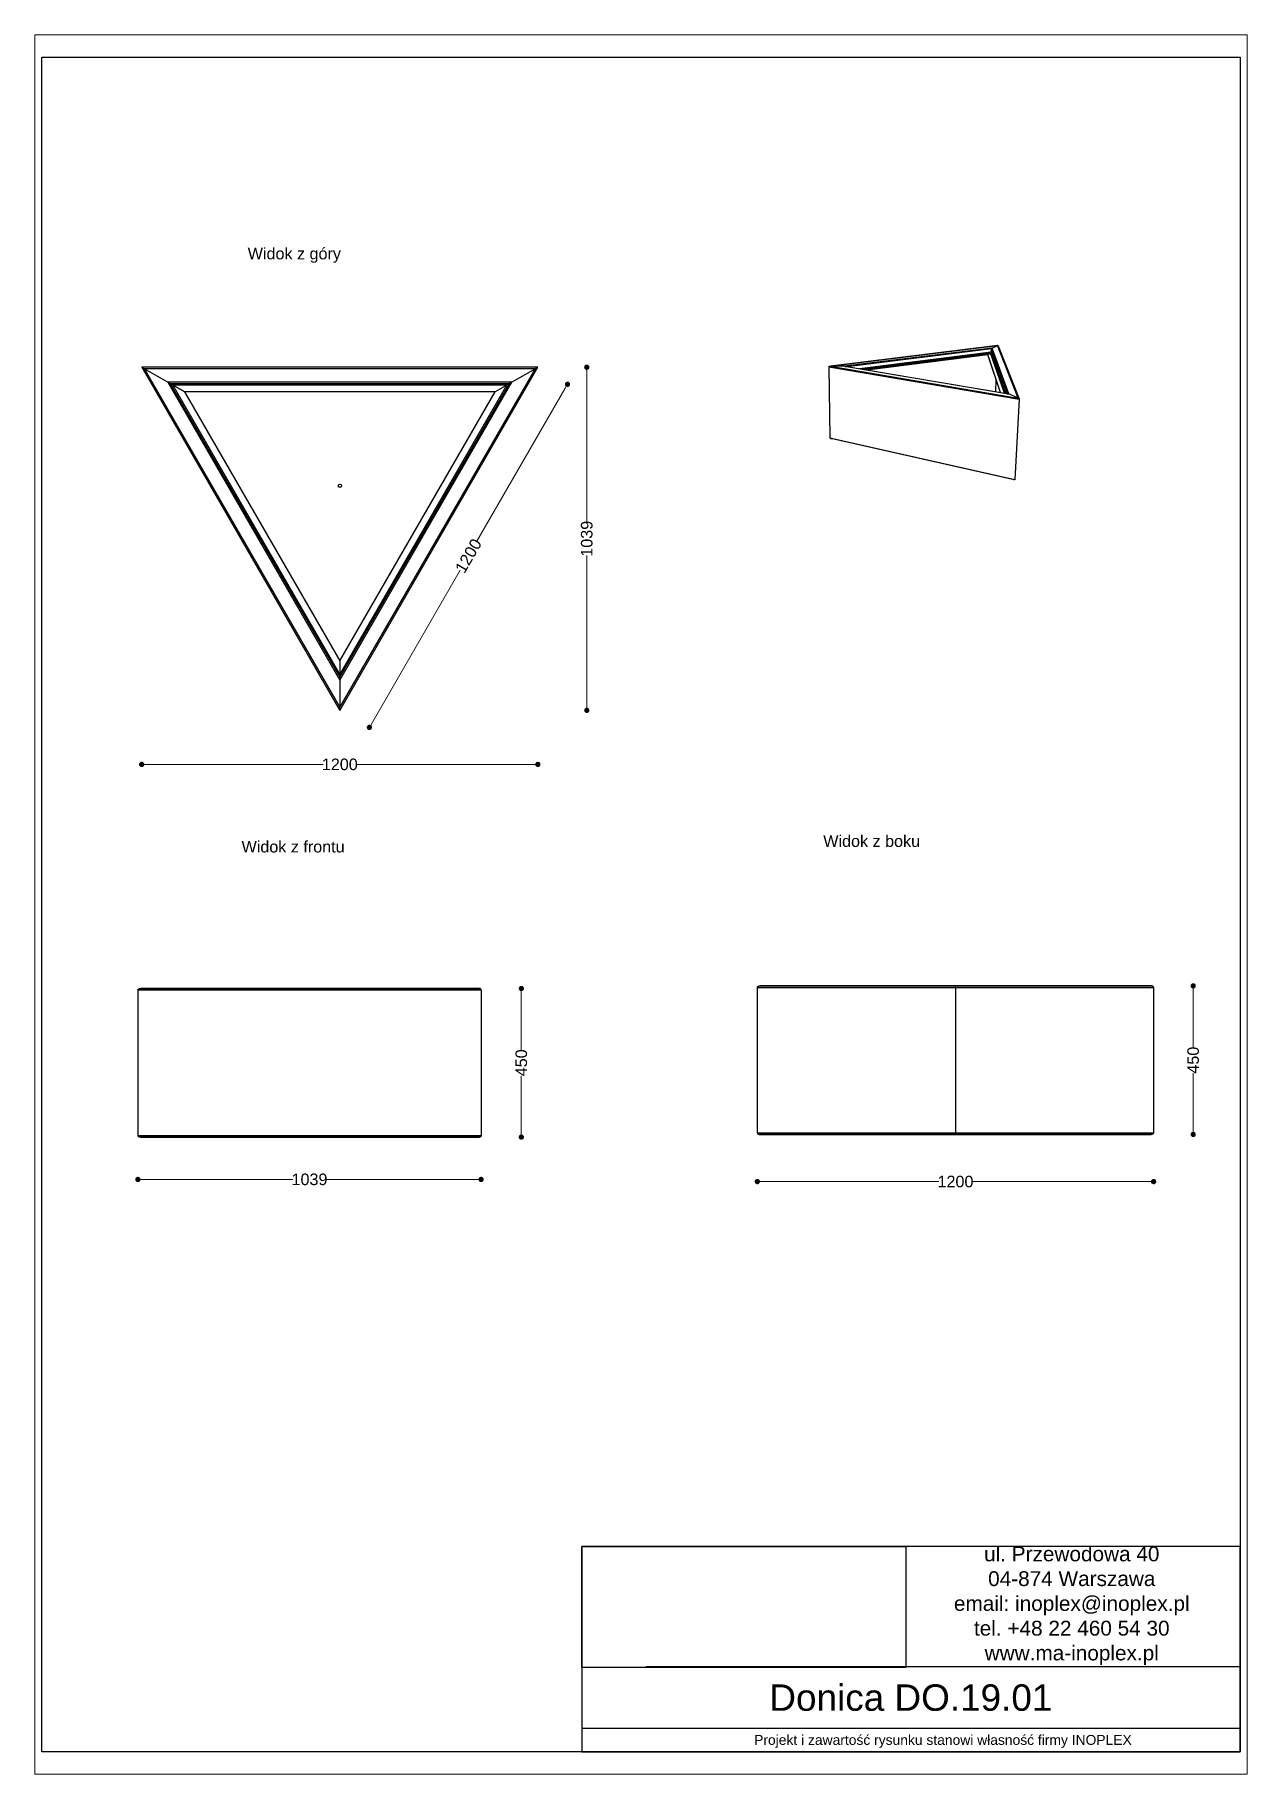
# Paper-space layout 'Układ1' of a CAD drawing. Header units: millimetres. Extents: x 1 to 201, y 2 to 289.
# The model-space entities are those that its viewports show. They can reach past a viewport. Long polylines and large blocks are cut down to what shows.
import ezdxf

# ---------------------------------------------------------------- set-up
doc = ezdxf.new("R2010")
doc.units = ezdxf.units.MM
doc.header["$LTSCALE"] = 3
doc.layers.add('Default', color=7, linetype='Continuous')
doc.styles.get("Standard").update_dxf_attribs({"font": 'arial.ttf'})
doc.dimstyles.new('MATEUSZ', dxfattribs={"dimtxt": 35, "dimasz": 16, "dimexe": 0.18, "dimexo": 0.0625, "dimgap": 0.09, "dimtad": 0, "dimdec": 0, "dimdsep": 46, "dimtxsty": 'Standard', "dimblk": 'DOT', "dimcen": 0.09, "dimse1": 1, "dimse2": 1, "dimadec": 0, "dimazin": 0, "dimtfac": 1, "dimtdec": 0, "dimtofl": 0, "dimtmove": 0, "dimatfit": 3, "dimfxl": 1, "dimtolj": 1, "dimtzin": 0, "dimlwd": 9, "dimlwe": 9, "dimarcsym": 0})
picture_1 = doc.add_image_def('image1.jpg', size_in_pixel=(1896, 709))

# ---------------------------------------------------------------- blocks, each defined once
blk = doc.blocks.new('_Dot')
at = {"color": 0, "linetype": 'ByBlock', "lineweight": -2}
blk.add_line((-0.5, 0), (-1, 0), dxfattribs=at)
at = {"color": 0, "linetype": 'ByBlock', "const_width": 0.5}
blk.add_lwpolyline([(-0.25, 0, 1), (0.25, 0, 1)], format="xyb", close=True, dxfattribs=at)
blk = doc.blocks.new('*D26')
at = {"color": 0, "lineweight": 9, "transparency": 16777216}
for p, q in [((10673.1, 26285.8), (11126, 26285.8)), ((11680.4, 26285.8), (11227.5, 26285.8))]:
    blk.add_line(p, q, dxfattribs=at)
at = {"layer": 'Defpoints', "color": 0, "transparency": 16777216}
for p in [(10657.1, 26418.6), (11696.4, 26418.6), (11696.4, 26285.8)]:
    blk.add_point(p, dxfattribs=at)
at = {"color": 0, "lineweight": 9, "transparency": 16777216, "xscale": 16, "yscale": 16, "zscale": 16, "rotation": 180}
blk.add_blockref('_Dot', (10657.1, 26285.8), dxfattribs=at)
at = {"color": 0, "lineweight": 9, "transparency": 16777216, "xscale": 16, "yscale": 16, "zscale": 16}
blk.add_blockref('_Dot', (11696.4, 26285.8), dxfattribs=at)
at = {"color": 0, "transparency": 16777216, "insert": (11176.7, 26285.8), "char_height": 35, "attachment_point": 5}
blk.add_mtext('\\A1;1039', dxfattribs=at)
blk = doc.blocks.new('*D27')
at = {"color": 0, "lineweight": 9, "transparency": 16777216}
for p, q in [((12548.9, 26279.2), (13082.3, 26279.2)), ((13716.9, 26279.2), (13183.6, 26279.2))]:
    blk.add_line(p, q, dxfattribs=at)
at = {"layer": 'Defpoints', "color": 0, "transparency": 16777216}
for p in [(12532.9, 26426.5), (13732.9, 26426.5), (13732.9, 26279.2)]:
    blk.add_point(p, dxfattribs=at)
at = {"color": 0, "lineweight": 9, "transparency": 16777216, "xscale": 16, "yscale": 16, "zscale": 16, "rotation": 180}
blk.add_blockref('_Dot', (12532.9, 26279.2), dxfattribs=at)
at = {"color": 0, "lineweight": 9, "transparency": 16777216, "xscale": 16, "yscale": 16, "zscale": 16}
blk.add_blockref('_Dot', (13732.9, 26279.2), dxfattribs=at)
at = {"color": 0, "transparency": 16777216, "insert": (13132.9, 26279.2), "char_height": 35, "attachment_point": 5}
blk.add_mtext('\\A1;1200', dxfattribs=at)
blk = doc.blocks.new('*D30')
at = {"color": 0, "lineweight": 9, "transparency": 16777216}
for p, q in [((11818.2, 26848.1), (11818.2, 26678.5)), ((11818.2, 26430.1), (11818.2, 26599.7))]:
    blk.add_line(p, q, dxfattribs=at)
at = {"layer": 'Defpoints', "color": 0, "transparency": 16777216}
for p in [(11691.9, 26864.1), (11691.9, 26414.1), (11818.2, 26414.1)]:
    blk.add_point(p, dxfattribs=at)
at = {"color": 0, "lineweight": 9, "transparency": 16777216, "xscale": 16, "yscale": 16, "zscale": 16}
for p, rotation in [((11818.2, 26864.1), 90), ((11818.2, 26414.1), 270)]:
    blk.add_blockref('_Dot', p, dxfattribs=dict(at, rotation=rotation))
at = {"color": 0, "transparency": 16777216, "insert": (11818.2, 26639.1), "char_height": 35, "attachment_point": 5, "rotation": 90}
blk.add_mtext('\\A1;450', dxfattribs=at)
blk = doc.blocks.new('*D31')
at = {"color": 0, "lineweight": 9, "transparency": 16777216}
for p, q in [((13852.8, 26856), (13852.8, 26686.4)), ((13852.8, 26438), (13852.8, 26607.6))]:
    blk.add_line(p, q, dxfattribs=at)
at = {"layer": 'Defpoints', "color": 0, "transparency": 16777216}
for p in [(13725.2, 26872), (13725.2, 26422), (13852.8, 26422)]:
    blk.add_point(p, dxfattribs=at)
at = {"color": 0, "lineweight": 9, "transparency": 16777216, "xscale": 16, "yscale": 16, "zscale": 16}
for p, rotation in [((13852.8, 26872), 90), ((13852.8, 26422), 270)]:
    blk.add_blockref('_Dot', p, dxfattribs=dict(at, rotation=rotation))
at = {"color": 0, "transparency": 16777216, "insert": (13852.8, 26647), "char_height": 35, "attachment_point": 5, "rotation": 90}
blk.add_mtext('\\A1;450', dxfattribs=at)
blk = doc.blocks.new('*D35')
at = {"color": 0, "lineweight": 9, "transparency": 16777216}
for p, q in [((10684.6, 27542.8), (11217.8, 27542.8)), ((11852.3, 27542.8), (11319.1, 27542.8))]:
    blk.add_line(p, q, dxfattribs=at)
at = {"layer": 'Defpoints', "color": 0, "transparency": 16777216}
for p in [(10668.6, 28745.9), (11868.3, 28745.7), (11868.3, 27542.8)]:
    blk.add_point(p, dxfattribs=at)
at = {"color": 0, "lineweight": 9, "transparency": 16777216, "xscale": 16, "yscale": 16, "zscale": 16, "rotation": 180}
blk.add_blockref('_Dot', (10668.6, 27542.8), dxfattribs=at)
at = {"color": 0, "lineweight": 9, "transparency": 16777216, "xscale": 16, "yscale": 16, "zscale": 16}
blk.add_blockref('_Dot', (11868.3, 27542.8), dxfattribs=at)
at = {"color": 0, "transparency": 16777216, "insert": (11268.5, 27542.8), "char_height": 35, "attachment_point": 5}
blk.add_mtext('\\A1;1200', dxfattribs=at)
blk = doc.blocks.new('*D36')
at = {"color": 0, "lineweight": 9, "transparency": 16777216}
for p, q in [((12016.5, 28729.9), (12016.5, 28277)), ((12016.5, 27722.6), (12016.5, 28175.5))]:
    blk.add_line(p, q, dxfattribs=at)
at = {"layer": 'Defpoints', "color": 0, "transparency": 16777216}
for p in [(11868.6, 28745.9), (12016.5, 28745.9), (11268.6, 27706.6)]:
    blk.add_point(p, dxfattribs=at)
at = {"color": 0, "lineweight": 9, "transparency": 16777216, "xscale": 16, "yscale": 16, "zscale": 16}
for p, rotation in [((12016.5, 28745.9), 90), ((12016.5, 27706.6), 270)]:
    blk.add_blockref('_Dot', p, dxfattribs=dict(at, rotation=rotation))
at = {"color": 0, "transparency": 16777216, "insert": (12016.5, 28226.3), "char_height": 35, "attachment_point": 5, "rotation": 90}
blk.add_mtext('\\A1;1039', dxfattribs=at)
blk = doc.blocks.new('*D37')
at = {"color": 0, "lineweight": 9, "transparency": 16777216}
for p, q in [((11950.1, 28680.4), (11683.4, 28218.5)), ((11366.1, 27668.9), (11632.7, 28130.8))]:
    blk.add_line(p, q, dxfattribs=at)
at = {"layer": 'Defpoints', "color": 0, "transparency": 16777216}
for p in [(11868.6, 28745.9), (11958.1, 28694.2), (11268.6, 27706.6)]:
    blk.add_point(p, dxfattribs=at)
at = {"color": 0, "lineweight": 9, "transparency": 16777216, "xscale": 16, "yscale": 16, "zscale": 16}
for p, rotation in [((11958.1, 28694.2), 59.99999999971286), ((11358.1, 27655), 239.9999999997129)]:
    blk.add_blockref('_Dot', p, dxfattribs=dict(at, rotation=rotation))
at = {"color": 0, "transparency": 16777216, "insert": (11658.1, 28174.6), "char_height": 35, "attachment_point": 5, "rotation": 60}
blk.add_mtext('\\A1;1200', dxfattribs=at)

msp = doc.modelspace()

# ---------------------------------------------------------------- linework, layer by layer
for p, q in [((13995, 24809.6), (12194.9, 24809.6)), ((13994.7, 24623), (12001.1, 24623))]:
    msp.add_line(p, q)
for points in [[(10366.2, 24552.5), (10366.2, 29684.6), (13995, 29684.6), (13995, 24552.5)], [(12001.1, 24552.5), (13995, 24552.5), (13995, 25174.2), (12001.1, 25174.2)]]:
    msp.add_lwpolyline(points, close=True)
at = {"layer": 'Default'}
for p, q in [((10668.6, 28745.9), (11268.6, 27706.6)), ((11868.6, 28745.9), (10668.6, 28745.9)), ((10747.4, 28700.5), (10676.4, 28741.4)), ((10676.4, 28741.4), (11268.6, 27715.6)), ((10747.6, 28700.4), (10676.4, 28741.4)), ((11860.8, 28741.4), (10676.4, 28741.4)), ((11268.6, 27706.6), (11868.6, 28745.9)), ((11268.6, 27715.6), (11860.8, 28741.4)), ((11860.8, 28741.4), (11789.8, 28700.4)), ((11860.8, 28741.4), (11789.8, 28700.4)), ((10747.4, 28700.5), (11268.6, 27797.7)), ((11789.8, 28700.4), (10747.6, 28700.4)), ((10755.1, 28696), (11268.6, 27806.6)), ((11782, 28695.9), (10755.4, 28695.9)), ((10798.4, 28671.1), (10762.9, 28691.6)), ((10762.9, 28691.6), (11268.6, 27815.6)), ((10798.8, 28670.9), (10763.2, 28691.4)), ((11774.2, 28691.4), (10763.2, 28691.4)), ((10798.4, 28671.1), (11268.6, 27856.6)), ((11738.7, 28670.9), (10798.8, 28670.9)), ((11268.6, 27797.7), (11789.8, 28700.4)), ((11268.6, 27806.6), (11782, 28695.9)), ((11268.6, 27815.6), (11774.2, 28691.4)), ((11268.6, 27856.6), (11738.7, 28670.9)), ((11774.2, 28691.4), (11738.7, 28670.9)), ((11774.2, 28691.4), (11738.7, 28670.9)), ((11268.6, 27856.6), (11268.6, 27815.6)), ((11268.6, 27856.6), (11268.6, 27815.6)), ((11268.6, 27797.7), (11268.6, 27715.6)), ((11268.6, 27797.7), (11268.6, 27715.6)), ((13725.2, 26872), (12540.7, 26872)), ((12611.9, 26872), (12540.7, 26872)), ((12540.7, 26872), (13132.9, 26872)), ((12611.7, 26872), (12540.7, 26872)), ((13132.9, 26872), (13725.2, 26872)), ((13725.2, 26872), (13654.1, 26872)), ((13725.2, 26872), (13654.1, 26872)), ((10657.1, 26859.6), (10657.1, 26418.6)), ((10657.1, 26859.6), (11696.4, 26859.6)), ((10657.1, 26859.6), (10657.1, 26418.6)), ((10666.1, 26864.1), (11691.9, 26864.1)), ((10748.1, 26864.1), (10666.1, 26864.1)), ((11691.9, 26864.1), (10666.1, 26864.1)), ((10748.1, 26864.1), (10666.1, 26864.1)), ((11691.9, 26864.1), (11650.8, 26864.1)), ((11691.9, 26864.1), (11650.8, 26864.1)), ((11696.4, 26859.6), (11696.4, 26418.6)), ((11696.4, 26859.6), (11696.4, 26418.6)), ((12532.9, 26867.5), (12532.9, 26426.5)), ((12532.9, 26867.5), (12532.9, 26426.5)), ((12532.9, 26867.5), (13132.9, 26867.5)), ((13132.9, 26867.5), (13132.9, 26426.5)), ((13132.9, 26867.5), (13732.9, 26867.5)), ((13132.9, 26867.5), (13132.9, 26426.5)), ((13732.9, 26867.5), (13732.9, 26426.5)), ((13732.9, 26867.5), (13732.9, 26426.5)), ((10657.1, 26418.6), (11696.4, 26418.6)), ((10666.1, 26414.1), (11691.9, 26414.1)), ((10666.1, 26414.1), (10807.1, 26414.1)), ((11691.9, 26414.1), (10666.1, 26414.1)), ((10666.1, 26414.1), (10807.1, 26414.1)), ((11621.4, 26414.1), (11691.9, 26414.1)), ((11621.4, 26414.1), (11691.9, 26414.1)), ((12532.9, 26426.5), (13132.9, 26426.5)), ((13725.2, 26422), (12540.7, 26422)), ((12540.7, 26422), (12663.1, 26422)), ((12540.7, 26422), (12662.7, 26422)), ((12540.7, 26422), (13132.9, 26422)), ((13132.9, 26426.5), (13732.9, 26426.5)), ((13132.9, 26422), (13725.2, 26422)), ((13603, 26422), (13725.2, 26422)), ((13603, 26422), (13725.2, 26422))]:
    msp.add_line(p, q, dxfattribs=at)
for points in [[(12753.2, 28749.3, 0), (13260.8, 28811.5, 0)], [(13260.3, 28811.3, 0), (12754.5, 28749.4, 0)], [(13243.8, 28804, 0), (12796.7, 28748.7, 0)], [(13241.9, 28801.1, 0), (12805.2, 28746.9, 0)], [(13241.5, 28791.4, 0), (12842.2, 28741.1, 0)], [(13239.6, 28788.5, 0), (12850.6, 28739.2, 0)], [(13231.1, 28784.6, 0), (12862, 28737.7, 0)], [(13231.1, 28783.7, 0), (12865.4, 28737.1, 0)], [(13231, 28784.6, 0), (13239.5, 28788.4, 0)], [(13231, 28783.6, 0), (13231, 28784.6, 0)], [(13269.2, 28669.1, 0), (13231, 28784.6, 0)], [(13268.8, 28669.1, 0), (13231, 28783.6, 0)], [(13231.1, 28784.6, 0), (13239.6, 28788.5, 0)], [(13241.4, 28791.3, 0), (13241.4, 28791, 0), (13241.3, 28790.7, 0), (13241.2, 28790.4, 0), (13241, 28789.9, 0), (13240.7, 28789.5, 0), (13240.4, 28789.1, 0), (13240.2, 28788.9, 0), (13239.9, 28788.7, 0), (13239.7, 28788.5, 0), (13239.5, 28788.4, 0)], [(13281.6, 28667, 0), (13239.5, 28788.4, 0)], [(13241.5, 28791.4, 0), (13241.5, 28791, 0), (13241.4, 28790.7, 0), (13241.3, 28790.4, 0), (13241, 28789.9, 0), (13240.8, 28789.5, 0), (13240.5, 28789.2, 0), (13240.2, 28788.9, 0), (13240, 28788.7, 0), (13239.8, 28788.6, 0), (13239.6, 28788.5, 0)], [(13241.4, 28791.3, 0), (13241.8, 28801, 0)], [(13285.3, 28666.4, 0), (13241.4, 28791.3, 0)], [(13241.5, 28791.4, 0), (13241.9, 28801.1, 0)], [(13243.8, 28803.9, 0), (13243.5, 28803.8, 0), (13243.2, 28803.6, 0), (13242.9, 28803.3, 0), (13242.6, 28803, 0), (13242.4, 28802.6, 0), (13242.1, 28802.2, 0), (13241.9, 28801.7, 0), (13241.9, 28801.4, 0), (13241.8, 28801, 0)], [(13290.3, 28665.5, 0), (13241.8, 28801, 0)], [(13243.8, 28804, 0), (13243.5, 28803.8, 0), (13243.3, 28803.6, 0), (13243, 28803.3, 0), (13242.7, 28803, 0), (13242.4, 28802.7, 0), (13242.2, 28802.2, 0), (13242, 28801.7, 0), (13241.9, 28801.4, 0), (13241.9, 28801.1, 0)], [(13243.8, 28804, 0), (13260.3, 28811.3, 0)], [(13243.8, 28803.9, 0), (13260.3, 28811.3, 0)], [(13294.1, 28664.9, 0), (13243.8, 28803.9, 0)], [(13262, 28810.1, 0), (13262, 28810.4, 0), (13262, 28810.6, 0), (13261.9, 28810.8, 0), (13261.8, 28811, 0), (13261.7, 28811.2, 0), (13261.6, 28811.3, 0), (13261.5, 28811.3, 0), (13261.4, 28811.4, 0), (13261.2, 28811.4, 0), (13261.1, 28811.5, 0), (13261, 28811.5, 0), (13260.9, 28811.5, 0), (13260.7, 28811.4, 0), (13260.6, 28811.4, 0), (13260.3, 28811.3, 0)], [(13262, 28810.1, 0), (13262, 28810.4, 0), (13262, 28810.6, 0), (13261.9, 28810.8, 0), (13261.8, 28811, 0), (13261.7, 28811.2, 0), (13261.6, 28811.3, 0), (13261.5, 28811.3, 0), (13261.4, 28811.4, 0), (13261.2, 28811.4, 0), (13261.1, 28811.5, 0), (13261, 28811.5, 0), (13260.9, 28811.5, 0), (13260.7, 28811.4, 0), (13260.6, 28811.4, 0), (13260.3, 28811.3, 0)], [(13322.8, 28652.6, 0), (13260.3, 28811.3, 0)], [(13261.9, 28810.8, 0), (13325.7, 28649.8, 0)], [(13262, 28810.1, 0), (13262, 28808.7, 0)], [(10668.6, 28745.9, 0), (10668.6, 28745.9, 0), (10668.6, 28745.9, 0), (10668.6, 28745.9, 0), (10668.6, 28745.9, 0), (10668.6, 28745.9, 0), (10668.6, 28745.9, 0), (10668.6, 28745.9, 0), (10668.6, 28745.9, 0), (10668.6, 28745.9, 0), (10668.6, 28745.9, 0), (10668.6, 28745.9, 0), (10668.9, 28745.7, 0), (10676.4, 28741.4, 0)], [(10668.6, 28745.9, 0), (10668.6, 28745.9, 0), (10668.6, 28745.9, 0), (10668.6, 28745.9, 0), (10668.6, 28745.9, 0), (10668.6, 28745.9, 0), (10668.6, 28745.9, 0), (10668.6, 28745.9, 0), (10668.6, 28745.9, 0), (10668.6, 28745.9, 0), (10668.6, 28745.9, 0), (10668.6, 28745.9, 0), (10668.9, 28745.7, 0), (10676.4, 28741.4, 0)], [(11868.6, 28745.9, 0), (11868.6, 28745.9, 0), (11868.6, 28745.9, 0), (11868.6, 28745.9, 0), (11868.6, 28745.9, 0), (11868.6, 28745.9, 0), (11868.6, 28745.9, 0), (11868.6, 28745.9, 0), (11868.6, 28745.9, 0), (11868.6, 28745.9, 0), (11868.6, 28745.9, 0), (11868.6, 28745.9, 0), (11868.3, 28745.7, 0), (11860.8, 28741.4, 0)], [(11868.6, 28745.9, 0), (11868.6, 28745.9, 0), (11868.6, 28745.9, 0), (11868.6, 28745.9, 0), (11868.6, 28745.9, 0), (11868.6, 28745.9, 0), (11868.6, 28745.9, 0), (11868.6, 28745.9, 0), (11868.6, 28745.9, 0), (11868.6, 28745.9, 0), (11868.6, 28745.9, 0), (11868.3, 28745.7, 0), (11860.8, 28741.4, 0)], [(12749.9, 28747.2, 0), (12749.9, 28747.4, 0), (12749.9, 28747.5, 0), (12750, 28747.7, 0), (12750.1, 28747.9, 0), (12750.2, 28748, 0), (12750.3, 28748.1, 0), (12750.6, 28748.4, 0), (12750.8, 28748.6, 0), (12751.2, 28748.7, 0), (12751.8, 28749, 0), (12752.5, 28749.2, 0), (12753.1, 28749.3, 0), (12754.5, 28749.4, 0)], [(12749.9, 28747.2, 0), (12749.9, 28747.4, 0), (12749.9, 28747.5, 0), (12750, 28747.7, 0), (12750.1, 28747.9, 0), (12750.2, 28748, 0), (12750.3, 28748.1, 0), (12750.6, 28748.4, 0), (12750.8, 28748.6, 0), (12751.2, 28748.7, 0), (12751.8, 28749, 0), (12752.5, 28749.2, 0), (12753.1, 28749.3, 0), (12754.5, 28749.4, 0)], [(12749.9, 28747.2, 0), (12752.5, 28532.3, 0)], [(12749.9, 28747.2, 0), (13325.9, 28648.7, 0)], [(12749.9, 28747.2, 0), (12752.5, 28532.3, 0)], [(12754.5, 28749.4, 0), (13322.8, 28652.6, 0)], [(12796.7, 28748.7, 0), (12754.5, 28749.4, 0)], [(12796.7, 28748.7, 0), (12754.5, 28749.4, 0)], [(12796.7, 28748.7, 0), (13294.1, 28664.9, 0)], [(12796.7, 28748.7, 0), (12797.6, 28748.7, 0), (12798.4, 28748.5, 0)], [(12796.7, 28748.7, 0), (12797.7, 28748.7, 0), (12798.7, 28748.5, 0), (12799.7, 28748.1, 0), (12800.2, 28747.9, 0), (12800.6, 28747.6, 0)], [(12798.1, 28748.6, 0), (13293.2, 28665.1, 0)], [(10747.4, 28700.5, 0), (10755.1, 28696, 0)], [(10747.6, 28700.4, 0), (10755.4, 28695.9, 0)], [(10755.1, 28696, 0), (10755.1, 28696, 0), (10755.1, 28696, 0), (10755.1, 28696, 0), (10755.1, 28696, 0), (10755.1, 28696, 0), (10755.1, 28696, 0), (10755.1, 28696, 0), (10755.1, 28696, 0), (10755.1, 28696, 0), (10755.1, 28696, 0), (10755.2, 28696, 0), (10755.4, 28695.9, 0), (10762.9, 28691.6, 0)], [(10755.4, 28695.9, 0), (10755.4, 28695.9, 0), (10755.4, 28695.9, 0), (10755.4, 28695.9, 0), (10755.4, 28695.9, 0), (10755.4, 28695.9, 0), (10755.4, 28695.9, 0), (10755.4, 28695.9, 0), (10755.4, 28695.9, 0), (10755.4, 28695.9, 0), (10755.4, 28695.9, 0), (10755.4, 28695.9, 0), (10755.7, 28695.7, 0), (10763.2, 28691.4, 0)], [(11782, 28695.9, 0), (11782, 28695.9, 0), (11782, 28695.9, 0), (11782, 28695.9, 0), (11782, 28695.9, 0), (11782, 28695.9, 0), (11782, 28695.9, 0), (11782, 28695.9, 0), (11782, 28695.9, 0), (11782, 28695.9, 0), (11782, 28695.9, 0), (11782, 28695.9, 0), (11781.7, 28695.7, 0), (11774.2, 28691.4, 0)], [(11782, 28695.9, 0), (11782, 28695.9, 0), (11782, 28695.9, 0), (11782, 28695.9, 0), (11782, 28695.9, 0), (11782, 28695.9, 0), (11782, 28695.9, 0), (11782, 28695.9, 0), (11782, 28695.9, 0), (11782, 28695.9, 0), (11782, 28695.9, 0), (11782, 28695.9, 0), (11781.7, 28695.7, 0), (11774.2, 28691.4, 0)], [(11789.8, 28700.4, 0), (11782, 28695.9, 0)], [(11789.8, 28700.4, 0), (11782, 28695.9, 0)], [(13254.9, 28671.5, 0), (13256.6, 28707.4, 0)], [(13254.9, 28671.5, 0), (13256.6, 28707.4, 0)], [(13294.1, 28664.9, 0), (13293.6, 28665, 0), (13293.2, 28665.1, 0), (13292.7, 28665.2, 0), (13292.5, 28665.2, 0), (13292.2, 28665.1, 0), (13292, 28665.1, 0), (13291.8, 28665, 0), (13291.6, 28664.9, 0), (13291.4, 28664.8, 0), (13291.3, 28664.7, 0), (13291.2, 28664.6, 0), (13291.2, 28664.5, 0), (13291.1, 28664.3, 0), (13291, 28664.2, 0), (13291, 28664, 0), (13290.9, 28663.9, 0), (13290.9, 28663.7, 0)], [(13294.1, 28664.9, 0), (13293.7, 28665, 0), (13293.2, 28665.1, 0), (13292.7, 28665.2, 0), (13292.5, 28665.2, 0), (13292.3, 28665.2, 0)], [(13322.8, 28652.6, 0), (13294.1, 28664.9, 0)], [(13322.8, 28652.6, 0), (13294.1, 28664.9, 0)], [(13325.9, 28648.7, 0), (13312.8, 28405.9, 0)], [(13325.9, 28648.7, 0), (13312.8, 28405.9, 0)], [(13325.9, 28648.7, 0), (13325.9, 28648.9, 0), (13325.9, 28649.1, 0), (13325.8, 28649.5, 0), (13325.7, 28649.9, 0), (13325.5, 28650.2, 0), (13325.1, 28650.8, 0), (13324.7, 28651.3, 0), (13324.2, 28651.8, 0), (13323.8, 28652.1, 0), (13323.3, 28652.4, 0), (13322.8, 28652.6, 0)], [(13325.9, 28648.7, 0), (13325.9, 28648.9, 0), (13325.9, 28649.1, 0), (13325.8, 28649.5, 0), (13325.7, 28649.9, 0), (13325.5, 28650.2, 0), (13325.1, 28650.8, 0), (13324.7, 28651.3, 0), (13324.2, 28651.8, 0), (13323.8, 28652.1, 0), (13323.3, 28652.4, 0), (13322.8, 28652.6, 0)], [(12752.5, 28532.3, 0), (12752.5, 28532.1, 0), (12752.6, 28532, 0), (12752.6, 28531.8, 0), (12752.7, 28531.7, 0), (12752.8, 28531.5, 0), (12753.1, 28531.3, 0), (12753.3, 28531.1, 0), (12753.6, 28530.9, 0), (12754.3, 28530.6, 0), (12754.9, 28530.4, 0), (12755.6, 28530.2, 0), (12757.1, 28530.1, 0)], [(12752.5, 28532.3, 0), (13312.8, 28405.9, 0)], [(12752.5, 28532.3, 0), (12752.5, 28532.1, 0), (12752.6, 28532, 0), (12752.6, 28531.8, 0), (12752.7, 28531.7, 0), (12752.8, 28531.5, 0), (12753.1, 28531.3, 0), (12753.3, 28531.1, 0), (12753.6, 28530.9, 0), (12754.3, 28530.6, 0), (12754.9, 28530.4, 0), (12755.6, 28530.2, 0), (12757.1, 28530.1, 0)], [(13310.8, 28404.8, 0), (12755.3, 28530.3, 0)], [(12757.1, 28530.1, 0), (12758.5, 28530, 0)], [(13312.8, 28405.9, 0), (13312.8, 28405.7, 0), (13312.8, 28405.6, 0), (13312.7, 28405.4, 0), (13312.6, 28405.3, 0), (13312.6, 28405.2, 0), (13312.5, 28405.1, 0), (13312.4, 28405, 0), (13312.3, 28404.9, 0), (13312.2, 28404.8, 0), (13312.1, 28404.8, 0), (13311.9, 28404.7, 0), (13311.6, 28404.7, 0), (13311.4, 28404.7, 0), (13311.2, 28404.7, 0), (13310.7, 28404.8, 0), (13310.3, 28404.9, 0), (13309.6, 28405.3, 0)], [(13312.8, 28405.9, 0), (13312.8, 28405.7, 0), (13312.8, 28405.6, 0), (13312.7, 28405.4, 0), (13312.6, 28405.3, 0), (13312.6, 28405.2, 0), (13312.5, 28405.1, 0), (13312.4, 28405, 0), (13312.3, 28404.9, 0), (13312.2, 28404.8, 0), (13312.1, 28404.8, 0), (13311.9, 28404.7, 0), (13311.6, 28404.7, 0), (13311.4, 28404.7, 0), (13311.2, 28404.7, 0), (13310.7, 28404.8, 0), (13310.3, 28404.9, 0), (13309.6, 28405.3, 0)], [(11268.6, 27806.6, 0), (11268.6, 27806.6, 0), (11268.6, 27806.6, 0), (11268.6, 27806.6, 0), (11268.6, 27806.6, 0), (11268.6, 27806.6, 0), (11268.6, 27806.6, 0), (11268.6, 27806.6, 0), (11268.6, 27806.6, 0), (11268.6, 27806.7, 0), (11268.6, 27806.7, 0), (11268.6, 27806.7, 0), (11268.6, 27807, 0), (11268.6, 27815.6, 0)], [(11268.6, 27806.6, 0), (11268.6, 27806.6, 0), (11268.6, 27806.6, 0), (11268.6, 27806.6, 0), (11268.6, 27806.6, 0), (11268.6, 27806.6, 0), (11268.6, 27806.6, 0), (11268.6, 27806.6, 0), (11268.6, 27806.6, 0), (11268.6, 27806.7, 0), (11268.6, 27806.7, 0), (11268.6, 27806.7, 0), (11268.6, 27807, 0), (11268.6, 27815.6, 0)], [(11268.6, 27797.7, 0), (11268.6, 27806.6, 0)], [(11268.6, 27797.7, 0), (11268.6, 27806.6, 0)], [(11268.6, 27706.6, 0), (11268.6, 27706.6, 0), (11268.6, 27706.6, 0), (11268.6, 27706.6, 0), (11268.6, 27706.6, 0), (11268.6, 27706.6, 0), (11268.6, 27706.6, 0), (11268.6, 27706.6, 0), (11268.6, 27706.6, 0), (11268.6, 27706.7, 0), (11268.6, 27706.7, 0), (11268.6, 27706.7, 0), (11268.6, 27707, 0), (11268.6, 27715.6, 0)], [(11268.6, 27706.6, 0), (11268.6, 27706.6, 0), (11268.6, 27706.6, 0), (11268.6, 27706.6, 0), (11268.6, 27706.6, 0), (11268.6, 27706.6, 0), (11268.6, 27706.6, 0), (11268.6, 27706.6, 0), (11268.6, 27706.6, 0), (11268.6, 27706.7, 0), (11268.6, 27706.7, 0), (11268.6, 27706.7, 0), (11268.6, 27707, 0), (11268.6, 27715.6, 0)], [(12532.9, 26867.5, 0), (12533, 26867.8, 0), (12533, 26868.2, 0), (12533.1, 26868.5, 0), (12533.3, 26868.8, 0), (12533.4, 26869.1, 0), (12533.8, 26869.6, 0), (12534.3, 26870, 0), (12534.8, 26870.4, 0), (12535.9, 26871, 0), (12537, 26871.4, 0), (12538.2, 26871.7, 0), (12539.3, 26871.9, 0), (12540.7, 26872, 0)], [(12532.9, 26867.5, 0), (12533, 26867.8, 0), (12533, 26868.2, 0), (12533.1, 26868.5, 0), (12533.3, 26868.8, 0), (12533.4, 26869.1, 0), (12533.8, 26869.6, 0), (12534.3, 26870, 0), (12534.8, 26870.4, 0), (12535.3, 26870.7, 0), (12536.4, 26871.2, 0), (12537.6, 26871.6, 0), (12538.7, 26871.8, 0), (12540.7, 26872, 0)], [(12611.7, 26872, 0), (12612.9, 26871.9, 0)], [(12611.9, 26872, 0), (12613.4, 26871.9, 0), (12614.8, 26871.7, 0)], [(12632.9, 26872, 0), (12632.6, 26872, 0), (12632.2, 26871.9, 0), (12631.9, 26871.8, 0), (12631.6, 26871.6, 0)], [(12631.6, 26871.7, 0), (12631.9, 26871.8, 0), (12632.2, 26871.9, 0), (12632.6, 26872, 0), (12632.9, 26872, 0)], [(12668.8, 26871.7, 0), (12669, 26871.8, 0), (12669.3, 26871.9, 0), (12669.6, 26872, 0), (12669.8, 26872, 0)], [(12679.1, 26872, 0), (12678.8, 26872, 0), (12678.5, 26871.9, 0), (12678.2, 26871.8, 0), (12677.9, 26871.7, 0)], [(12678, 26871.8, 0), (12678.2, 26871.9, 0), (12678.5, 26871.9, 0), (12678.8, 26872, 0), (12679.1, 26872, 0)], [(12715.1, 26871.8, 0), (12715.3, 26871.9, 0), (12715.6, 26871.9, 0), (12715.8, 26872, 0), (12716, 26872, 0)], [(12725.3, 26872, 0), (12725, 26872, 0), (12724.7, 26871.9, 0), (12724.3, 26871.8, 0), (12724, 26871.6, 0)], [(12724.1, 26871.7, 0), (12724.4, 26871.8, 0), (12724.7, 26871.9, 0), (12725, 26872, 0), (12725.3, 26872, 0)], [(12761.2, 26871.8, 0), (12761.5, 26871.9, 0), (12761.7, 26871.9, 0), (12762, 26872, 0), (12762.2, 26872, 0)], [(12771.5, 26872, 0), (12771.1, 26872, 0), (12770.8, 26871.9, 0), (12770.5, 26871.8, 0), (12770.2, 26871.6, 0)], [(12770.2, 26871.7, 0), (12770.5, 26871.8, 0), (12770.8, 26871.9, 0), (12771.1, 26872, 0), (12771.5, 26872, 0)], [(12807.4, 26871.7, 0), (12807.6, 26871.8, 0), (12807.9, 26871.9, 0), (12808.2, 26872, 0), (12808.4, 26872, 0)], [(12817.7, 26872, 0), (12817.4, 26872, 0), (12817.1, 26871.9, 0), (12816.8, 26871.8, 0), (12816.5, 26871.6, 0)], [(12816.6, 26871.7, 0), (12816.9, 26871.8, 0), (12817.1, 26871.9, 0), (12817.4, 26872, 0), (12817.7, 26872, 0)], [(12853.7, 26871.8, 0), (12854, 26871.9, 0), (12854.2, 26871.9, 0), (12854.4, 26872, 0), (12854.7, 26872, 0)], [(12863.9, 26872, 0), (12863.6, 26872, 0), (12863.3, 26871.9, 0), (12863, 26871.8, 0), (12862.7, 26871.6, 0)], [(12862.7, 26871.7, 0), (12863, 26871.8, 0), (12863.3, 26871.9, 0), (12863.6, 26872, 0), (12863.9, 26872, 0)], [(12900.1, 26871.8, 0), (12900.3, 26871.9, 0), (12900.5, 26871.9, 0), (12900.7, 26872, 0), (12900.9, 26872, 0)], [(12910.1, 26872, 0), (12909.8, 26872, 0), (12909.5, 26871.9, 0), (12909.1, 26871.8, 0), (12908.8, 26871.6, 0)], [(12908.9, 26871.7, 0), (12909.2, 26871.8, 0), (12909.5, 26871.9, 0), (12909.8, 26872, 0), (12910.1, 26872, 0)], [(12946, 26871.7, 0), (12946.3, 26871.8, 0), (12946.5, 26871.9, 0), (12946.8, 26872, 0), (12947.1, 26872, 0)], [(12956.3, 26872, 0), (12956, 26872, 0), (12955.7, 26871.9, 0), (12955.4, 26871.8, 0), (12955.1, 26871.7, 0)], [(12955.2, 26871.8, 0), (12955.5, 26871.9, 0), (12955.7, 26871.9, 0), (12956, 26872, 0), (12956.3, 26872, 0)], [(12992.3, 26871.8, 0), (12992.6, 26871.9, 0), (12992.8, 26871.9, 0), (12993, 26872, 0), (12993.2, 26872, 0)], [(13002.5, 26872, 0), (13002.2, 26872, 0), (13001.9, 26871.9, 0), (13001.6, 26871.8, 0), (13001.3, 26871.6, 0)], [(13001.3, 26871.7, 0), (13001.6, 26871.8, 0), (13001.9, 26871.9, 0), (13002.2, 26872, 0), (13002.5, 26872, 0)], [(13038.5, 26871.8, 0), (13038.7, 26871.9, 0), (13039, 26871.9, 0), (13039.2, 26872, 0), (13039.4, 26872, 0)], [(13048.7, 26872, 0), (13048.4, 26872, 0), (13048, 26871.9, 0), (13047.7, 26871.8, 0), (13047.4, 26871.6, 0)], [(13047.5, 26871.7, 0), (13047.8, 26871.8, 0), (13048, 26871.9, 0), (13048.4, 26872, 0), (13048.7, 26872, 0)], [(13084.6, 26871.7, 0), (13084.9, 26871.8, 0), (13085.1, 26871.9, 0), (13085.4, 26872, 0), (13085.6, 26872, 0)], [(13094.9, 26872, 0), (13094.5, 26872, 0), (13094.2, 26871.9, 0), (13093.9, 26871.8, 0), (13093.5, 26871.6, 0)], [(13093.8, 26871.8, 0), (13094.1, 26871.9, 0), (13094.3, 26871.9, 0), (13094.6, 26872, 0), (13094.9, 26872, 0)], [(13130.9, 26871.8, 0), (13131.1, 26871.9, 0), (13131.4, 26871.9, 0), (13131.6, 26872, 0), (13131.8, 26872, 0)], [(13132.9, 26867.5, 0), (13132.9, 26871.1, 0), (13132.9, 26871.8, 0), (13132.9, 26871.9, 0), (13132.9, 26872, 0), (13132.9, 26872, 0), (13132.9, 26872, 0), (13132.9, 26872, 0), (13132.9, 26872, 0), (13132.9, 26872, 0), (13132.9, 26872, 0), (13132.9, 26872, 0), (13132.9, 26872, 0), (13132.9, 26872, 0), (13132.9, 26872, 0), (13132.9, 26872, 0), (13132.9, 26872, 0), (13132.9, 26872, 0), (13132.9, 26872, 0)], [(13132.9, 26867.5, 0), (13132.9, 26871.1, 0), (13132.9, 26871.8, 0), (13132.9, 26871.9, 0), (13132.9, 26872, 0), (13132.9, 26872, 0), (13132.9, 26872, 0), (13132.9, 26872, 0), (13132.9, 26872, 0), (13132.9, 26872, 0), (13132.9, 26872, 0), (13132.9, 26872, 0), (13132.9, 26872, 0), (13132.9, 26872, 0), (13132.9, 26872, 0), (13132.9, 26872, 0), (13132.9, 26872, 0), (13132.9, 26872, 0), (13132.9, 26872, 0)], [(13134, 26872, 0), (13134.3, 26872, 0), (13134.6, 26871.9, 0), (13134.9, 26871.8, 0), (13135.2, 26871.7, 0)], [(13172, 26871.7, 0), (13171.8, 26871.8, 0), (13171.5, 26871.9, 0), (13171.3, 26872, 0), (13171, 26872, 0)], [(13171, 26872, 0), (13171.4, 26872, 0), (13171.7, 26871.9, 0), (13172, 26871.8, 0), (13172.4, 26871.7, 0)], [(13180.2, 26872, 0), (13180.6, 26872, 0), (13180.9, 26871.9, 0), (13181.2, 26871.8, 0), (13181.5, 26871.6, 0)], [(13218.2, 26871.8, 0), (13217.9, 26871.9, 0), (13217.7, 26871.9, 0), (13217.4, 26872, 0), (13217.2, 26872, 0)], [(13217.2, 26872, 0), (13217.6, 26872, 0), (13218, 26871.9, 0), (13218.3, 26871.7, 0), (13218.7, 26871.6, 0)], [(13226.4, 26872, 0), (13226.7, 26872, 0), (13227.1, 26871.9, 0), (13227.4, 26871.8, 0), (13227.7, 26871.6, 0)], [(13264.3, 26871.8, 0), (13264.1, 26871.9, 0), (13263.8, 26871.9, 0), (13263.6, 26872, 0), (13263.4, 26872, 0)], [(13263.4, 26872, 0), (13263.8, 26872, 0), (13264.1, 26871.9, 0), (13264.5, 26871.8, 0), (13264.8, 26871.6, 0)], [(13272.6, 26872, 0), (13272.9, 26872, 0), (13273.2, 26871.9, 0), (13273.5, 26871.8, 0), (13273.8, 26871.6, 0)], [(13310.6, 26871.7, 0), (13310.4, 26871.8, 0), (13310.1, 26871.9, 0), (13309.8, 26872, 0), (13309.6, 26872, 0)], [(13309.6, 26872, 0), (13309.9, 26872, 0), (13310.3, 26871.9, 0), (13310.6, 26871.8, 0), (13311, 26871.6, 0)], [(13318.8, 26872, 0), (13319.1, 26872, 0), (13319.4, 26871.9, 0), (13319.7, 26871.8, 0), (13320, 26871.7, 0)], [(13356.8, 26871.7, 0), (13356.5, 26871.8, 0), (13356.3, 26871.9, 0), (13356, 26872, 0), (13355.8, 26872, 0)], [(13355.8, 26872, 0), (13356.1, 26872, 0), (13356.4, 26871.9, 0), (13356.8, 26871.8, 0), (13357.1, 26871.7, 0)], [(13365, 26872, 0), (13365.3, 26872, 0), (13365.6, 26871.9, 0), (13366, 26871.8, 0), (13366.3, 26871.6, 0)], [(13402.9, 26871.8, 0), (13402.7, 26871.9, 0), (13402.4, 26871.9, 0), (13402.2, 26872, 0), (13401.9, 26872, 0)], [(13401.9, 26872, 0), (13402.3, 26872, 0), (13402.7, 26871.9, 0), (13403.1, 26871.8, 0), (13403.4, 26871.6, 0)], [(13411.2, 26872, 0), (13411.5, 26872, 0), (13411.8, 26871.9, 0), (13412.1, 26871.8, 0), (13412.4, 26871.6, 0)], [(13449.1, 26871.8, 0), (13448.8, 26871.9, 0), (13448.6, 26871.9, 0), (13448.4, 26872, 0), (13448.1, 26872, 0)], [(13448.1, 26872, 0), (13448.5, 26872, 0), (13448.9, 26871.9, 0), (13449.2, 26871.8, 0), (13449.6, 26871.6, 0)], [(13457.5, 26872, 0), (13457.8, 26872, 0), (13458.1, 26871.9, 0), (13458.4, 26871.8, 0), (13458.8, 26871.6, 0)], [(13495.4, 26871.7, 0), (13495.1, 26871.9, 0), (13494.9, 26871.9, 0), (13494.6, 26872, 0), (13494.4, 26872, 0)], [(13494.4, 26872, 0), (13494.7, 26872, 0), (13495.1, 26871.9, 0), (13495.4, 26871.8, 0), (13495.7, 26871.7, 0)], [(13503.6, 26872, 0), (13504, 26872, 0), (13504.3, 26871.9, 0), (13504.6, 26871.8, 0), (13504.9, 26871.6, 0)], [(13541.5, 26871.8, 0), (13541.3, 26871.9, 0), (13541.1, 26871.9, 0), (13540.8, 26872, 0), (13540.6, 26872, 0)], [(13540.6, 26872, 0), (13541, 26872, 0), (13541.3, 26871.9, 0), (13541.7, 26871.8, 0), (13542, 26871.6, 0)], [(13549.8, 26872, 0), (13550.1, 26872, 0), (13550.4, 26871.9, 0), (13550.7, 26871.8, 0), (13551, 26871.6, 0)], [(13587.9, 26871.7, 0), (13587.6, 26871.8, 0), (13587.3, 26871.9, 0), (13587, 26872, 0), (13586.8, 26872, 0)], [(13586.8, 26872, 0), (13587.1, 26872, 0), (13587.5, 26871.9, 0), (13587.9, 26871.8, 0), (13588.2, 26871.6, 0)], [(13596, 26872, 0), (13596.3, 26872, 0), (13596.6, 26871.9, 0), (13596.9, 26871.8, 0), (13597.2, 26871.7, 0)], [(13634, 26871.7, 0), (13633.7, 26871.8, 0), (13633.5, 26871.9, 0), (13633.2, 26872, 0), (13633, 26872, 0)], [(13633, 26872, 0), (13633.3, 26872, 0), (13633.7, 26871.9, 0), (13634, 26871.8, 0), (13634.3, 26871.7, 0)], [(13654.1, 26872, 0), (13652.7, 26871.9, 0), (13651.3, 26871.7, 0)], [(13654.1, 26872, 0), (13652.7, 26871.9, 0)], [(13732.9, 26867.5, 0), (13732.9, 26867.8, 0), (13732.8, 26868.2, 0), (13732.7, 26868.5, 0), (13732.6, 26868.8, 0), (13732.4, 26869.1, 0), (13732, 26869.6, 0), (13731.6, 26870, 0), (13731, 26870.4, 0), (13730.5, 26870.7, 0), (13729.4, 26871.2, 0), (13728.3, 26871.6, 0), (13727.1, 26871.8, 0), (13725.2, 26872, 0)], [(13732.9, 26867.5, 0), (13732.9, 26867.8, 0), (13732.8, 26868.2, 0), (13732.7, 26868.5, 0), (13732.6, 26868.8, 0), (13732.4, 26869.1, 0), (13732, 26869.6, 0), (13731.6, 26870, 0), (13731, 26870.4, 0), (13730.5, 26870.7, 0), (13729.4, 26871.2, 0), (13728.3, 26871.6, 0), (13727.1, 26871.8, 0), (13725.2, 26872, 0)], [(10657.1, 26859.6, 0), (10657.2, 26860, 0), (10657.2, 26860.3, 0), (10657.4, 26860.6, 0), (10657.5, 26860.9, 0), (10657.7, 26861.2, 0), (10657.9, 26861.5, 0), (10658.4, 26862, 0), (10659, 26862.4, 0), (10659.6, 26862.7, 0), (10660.9, 26863.3, 0), (10662.2, 26863.7, 0), (10663.5, 26863.9, 0), (10666.1, 26864.1, 0)], [(10657.1, 26859.6, 0), (10657.2, 26860, 0), (10657.2, 26860.3, 0), (10657.4, 26860.6, 0), (10657.5, 26860.9, 0), (10657.7, 26861.2, 0), (10657.9, 26861.5, 0), (10658.4, 26862, 0), (10659, 26862.4, 0), (10659.6, 26862.7, 0), (10660.9, 26863.3, 0), (10662.2, 26863.7, 0), (10663.5, 26863.9, 0), (10666.1, 26864.1, 0)], [(10748.1, 26864.1, 0), (10750.5, 26864, 0)], [(11650.8, 26864.1, 0), (11650.2, 26864.1, 0), (11649.6, 26864, 0)], [(11651, 26864.1, 0), (11650.3, 26864.1, 0), (11649.6, 26863.9, 0)], [(11696.4, 26859.6, 0), (11696.3, 26860.3, 0), (11696.2, 26860.9, 0), (11696, 26861.5, 0), (11695.7, 26862, 0), (11695.4, 26862.4, 0), (11695.1, 26862.7, 0), (11694.8, 26863, 0), (11694.5, 26863.3, 0), (11693.8, 26863.7, 0), (11693.2, 26863.9, 0), (11692.5, 26864.1, 0), (11691.9, 26864.1, 0)], [(11696.4, 26859.6, 0), (11696.3, 26860.3, 0), (11696.2, 26860.9, 0), (11696, 26861.5, 0), (11695.7, 26862, 0), (11695.4, 26862.4, 0), (11695.1, 26862.7, 0), (11694.8, 26863, 0), (11694.5, 26863.3, 0), (11693.8, 26863.7, 0), (11693.2, 26863.9, 0), (11692.5, 26864.1, 0), (11691.9, 26864.1, 0)], [(10657.1, 26418.6, 0), (10657.2, 26418.3, 0), (10657.2, 26417.9, 0), (10657.4, 26417.6, 0), (10657.5, 26417.3, 0), (10657.7, 26417, 0), (10657.9, 26416.8, 0), (10658.4, 26416.3, 0), (10659, 26415.9, 0), (10659.6, 26415.5, 0), (10660.9, 26415, 0), (10662.2, 26414.6, 0), (10663.5, 26414.3, 0), (10666.1, 26414.1, 0)], [(10657.1, 26418.6, 0), (10657.2, 26418.3, 0), (10657.2, 26417.9, 0), (10657.4, 26417.6, 0), (10657.5, 26417.3, 0), (10657.7, 26417, 0), (10657.9, 26416.8, 0), (10658.4, 26416.3, 0), (10659, 26415.9, 0), (10659.6, 26415.5, 0), (10660.9, 26415, 0), (10662.2, 26414.6, 0), (10663.5, 26414.3, 0), (10666.1, 26414.1, 0)], [(11696.4, 26418.6, 0), (11696.3, 26417.9, 0), (11696.2, 26417.3, 0), (11696, 26416.8, 0), (11695.7, 26416.3, 0), (11695.4, 26415.9, 0), (11695.1, 26415.5, 0), (11694.8, 26415.2, 0), (11694.5, 26415, 0), (11693.8, 26414.6, 0), (11693.2, 26414.3, 0), (11692.5, 26414.2, 0), (11691.9, 26414.1, 0)], [(11696.4, 26418.6, 0), (11696.3, 26417.9, 0), (11696.2, 26417.3, 0), (11696, 26416.8, 0), (11695.7, 26416.3, 0), (11695.4, 26415.9, 0), (11695.1, 26415.5, 0), (11694.8, 26415.2, 0), (11694.5, 26415, 0), (11693.8, 26414.6, 0), (11693.2, 26414.3, 0), (11692.5, 26414.2, 0), (11691.9, 26414.1, 0)], [(12532.9, 26426.5, 0), (12533, 26426.1, 0), (12533, 26425.8, 0), (12533.1, 26425.5, 0), (12533.3, 26425.2, 0), (12533.4, 26424.9, 0), (12533.8, 26424.4, 0), (12534.3, 26423.9, 0), (12534.8, 26423.5, 0), (12535.9, 26422.9, 0), (12537, 26422.5, 0), (12538.2, 26422.2, 0), (12539.3, 26422.1, 0), (12540.7, 26422, 0)], [(12532.9, 26426.5, 0), (12533, 26426.1, 0), (12533, 26425.8, 0), (12533.1, 26425.5, 0), (12533.3, 26425.2, 0), (12533.4, 26424.9, 0), (12533.8, 26424.4, 0), (12534.3, 26423.9, 0), (12534.8, 26423.5, 0), (12535.3, 26423.2, 0), (12536.4, 26422.7, 0), (12537.6, 26422.4, 0), (12538.7, 26422.1, 0), (12540.7, 26422, 0)], [(13132.9, 26426.5, 0), (13132.9, 26422.8, 0), (13132.9, 26422.2, 0), (13132.9, 26422, 0), (13132.9, 26422, 0), (13132.9, 26422, 0), (13132.9, 26422, 0), (13132.9, 26422, 0), (13132.9, 26422, 0), (13132.9, 26422, 0), (13132.9, 26422, 0), (13132.9, 26422, 0), (13132.9, 26422, 0), (13132.9, 26422, 0), (13132.9, 26422, 0), (13132.9, 26422, 0), (13132.9, 26422, 0), (13132.9, 26422, 0), (13132.9, 26422, 0)], [(13132.9, 26426.5, 0), (13132.9, 26422.8, 0), (13132.9, 26422.2, 0), (13132.9, 26422, 0), (13132.9, 26422, 0), (13132.9, 26422, 0), (13132.9, 26422, 0), (13132.9, 26422, 0), (13132.9, 26422, 0), (13132.9, 26422, 0), (13132.9, 26422, 0), (13132.9, 26422, 0), (13132.9, 26422, 0), (13132.9, 26422, 0), (13132.9, 26422, 0), (13132.9, 26422, 0), (13132.9, 26422, 0), (13132.9, 26422, 0), (13132.9, 26422, 0)], [(13732.9, 26426.5, 0), (13732.9, 26426.1, 0), (13732.8, 26425.8, 0), (13732.7, 26425.5, 0), (13732.6, 26425.2, 0), (13732.4, 26424.9, 0), (13732, 26424.4, 0), (13731.6, 26423.9, 0), (13731, 26423.5, 0), (13730.5, 26423.2, 0), (13729.4, 26422.7, 0), (13728.3, 26422.4, 0), (13727.1, 26422.1, 0), (13725.2, 26422, 0)], [(13732.9, 26426.5, 0), (13732.9, 26426.1, 0), (13732.8, 26425.8, 0), (13732.7, 26425.5, 0), (13732.6, 26425.2, 0), (13732.4, 26424.9, 0), (13732, 26424.4, 0), (13731.6, 26423.9, 0), (13731, 26423.5, 0), (13730.5, 26423.2, 0), (13729.4, 26422.7, 0), (13728.3, 26422.4, 0), (13727.1, 26422.1, 0), (13725.2, 26422, 0)]]:
    msp.add_polyline3d(points, dxfattribs=at)
msp.add_circle((11268.7, 28386.7), 5, dxfattribs=at)
for centre, start, end in [((10774, 26861.1), 90, 106.8524), ((10838, 26861.1), 68.2426, 90), ((10854, 26861.1), 90, 107.1171), ((10918, 26861.1), 68.4018, 90), ((10998, 26861.1), 68.7839, 90), ((11014, 26861.1), 90, 107.5971), ((11078, 26861.1), 69.0419, 90), ((11094, 26861.1), 90, 107.8591), ((11158, 26861.1), 69.2997, 90), ((11174, 26861.1), 90, 104.1565), ((11238, 26861.1), 69.5573, 90), ((11254, 26861.1), 90, 104.4249), ((11318, 26861.1), 69.8146, 90), ((11334.2, 26861.1), 90, 107.4344), ((11398.2, 26861.1), 68.8816, 90), ((11414.2, 26861.1), 90, 107.6962), ((11478.2, 26861.1), 69.1395, 90), ((11494.2, 26861.1), 90, 107.9583), ((11558.2, 26861.1), 69.3973, 90), ((11574.2, 26861.1), 90, 104.258), ((11638.2, 26861.1), 69.6547, 90)]:
    msp.add_arc(centre, 3, start, end, dxfattribs=at)

# ---------------------------------------------------------------- texts
for s, p in [('Widok z góry', (10989.7, 29072.6)), ('Widok z frontu', (10971, 27276.1)), ('Widok z boku', (12732.6, 27293))]:
    msp.add_text(s, height=34.962).set_placement(p)
at = {"attachment_point": 5}
for s, width, gutter_width, heights, insert, char_height in [('ul. Przewodowa 40\\P04-874 Warszawa\\Pemail: inoplex@inoplex.pl\\Ptel. +48 22 460 54 30\\Pwww.ma-inoplex.pl', 1019.877, 1, [432.7], (13485.1, 24994.8), 45), ('Donica DO.19.01', 1993.625, 1, [0], (12997.9, 24715.8), 80), ('Projekt i zawartość rysunku stanowi własność firmy INOPLEX ', 1800.088, 12.5, [70.5], (13095, 24583.6), 30)]:
    msp.add_mtext_dynamic_manual_height_columns(s, width=width, gutter_width=gutter_width, heights=heights, dxfattribs=dict(at, insert=insert, char_height=char_height))

# ---------------------------------------------------------------- dimensions: what is measured, and where the dimension line sits
for base, p1, p2, picture, middle in [((11868.3, 27542.8), (10668.6, 28745.9), (11868.3, 28745.7), '*D35', (11268.5, 27542.8)), ((11696.4, 26285.8), (10657.1, 26418.6), (11696.4, 26418.6), '*D26', (11176.7, 26285.8)), ((13732.9, 26279.2), (12532.9, 26426.5), (13732.9, 26426.5), '*D27', (13132.9, 26279.2))]:
    dim = msp.add_linear_dim(base=base, p1=p1, p2=p2, dimstyle='MATEUSZ')
    dim.commit()
    dim.dimension.update_dxf_attribs({"geometry": picture, "text_midpoint": middle})
for base, p1, p2, picture, middle in [((12016.5, 28745.9), (11268.6, 27706.6), (11868.6, 28745.9), '*D36', (12016.5, 28226.3)), ((11818.2, 26414.1), (11691.9, 26864.1), (11691.9, 26414.1), '*D30', (11818.2, 26639.1)), ((13852.8, 26422), (13725.2, 26872), (13725.2, 26422), '*D31', (13852.8, 26647))]:
    dim = msp.add_linear_dim(base=base, p1=p1, p2=p2, angle=90, dimstyle='MATEUSZ')
    dim.commit()
    dim.dimension.update_dxf_attribs({"geometry": picture, "text_midpoint": middle})
dim = msp.add_aligned_dim(p1=(11268.6, 27706.6), p2=(11868.6, 28745.9), distance=-103.3, dimstyle='MATEUSZ')
dim.commit()
dim.dimension.update_dxf_attribs({"geometry": '*D37', "text_midpoint": (11658.1, 28174.6)})

# ---------------------------------------------------------------- pictures from other files: only their frames are drawn
image = msp.add_image(picture_1, insert=(12001.1, 24807.1), size_in_units=(981.6, 367.1))
image.dxf.flags = 7

psp = doc.layouts.new('Układ1')

# ---------------------------------------------------------------- viewports
at = {"layer": '0', "view_target_point": (12160.93, 27018.39)}
psp.add_viewport(center=(101.23, 145.23), size=(200.2, 287.279), view_center_point=(19.67, 100.18), view_height=5268.513, dxfattribs=at)

doc.saveas('drawing.dxf')
